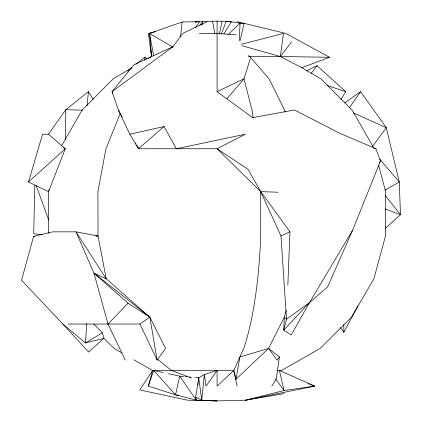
<?xml version="1.0" encoding="UTF-8"?>
<svg xmlns="http://www.w3.org/2000/svg" width="422" height="422" viewBox="0 0 422 422"><rect width="100%" height="100%" fill="white"/><g stroke="black" fill="none" stroke-linecap="round" stroke-linejoin="round"><path stroke-width="0.63" d="M65.394 139.64L65.821 109.673L88.425 91.664L93.22 99.328M34.826 185.29L33.723 233.746L42.142 234.664M202.65 24.318L202.755 21.717L199.822 25.278M287.846 285.082L289.946 231.747L260.712 191.641L248.104 169.391L217.093 148.76L138.5 148.76L129.823 134.201L118.672 110.643L112.036 91.664L133.943 64.74L172.915 46.689L182.731 33.438L206.954 21.717L212.466 21.142L226.25 21.242L244.08 23.574L239.918 41.14M239.248 40.306L240.081 23.236L228.107 34.52M144.751 60.409L144.952 57.128L135.842 64.35M86.763 323.6L85.471 342.944L103.933 338.344L114.072 348.419L121.995 352.961M87.022 105.785L88.425 91.664M180.463 36.999L182.183 21.981L197.507 21.717L195.586 22.187M246.638 400.177L217.093 400.9L196.204 400.177L196.346 398.901M197.944 384.864L198.161 382.949M198.308 381.673L198.741 377.843L204.338 374.514L217.093 370.479L217.093 386.104L233.799 370.479L243.758 348.419A169.918 43.978 -90 0 0 260.68 235.998L260.712 191.641L217.093 148.76L245.393 134.201L176.412 148.76L164.037 126.547L129.823 134.201M373.955 148.196L352.217 110.274L320.952 78.814L301.777 67.662L280.372 56.516L283.478 33.438L241.563 44.247M286.348 310.239L284.333 317.154L268.603 348.419L235.972 379.225L239.907 356.954L268.603 348.419L279.417 356.954L276.268 378.972L271.794 386.104M235.972 379.225L233.799 370.479L152.558 370.479L148.349 386.104L175.51 394.802L196.204 400.177L195.676 397.023L198.741 377.843L194.816 377.495M219.361 34.113L222.025 21.422M199.305 33.438L217.093 33.438L217.093 91.664L252.625 117.654L294.44 109.973L339.024 132.925L375.944 148.75L380.444 161.014L352.655 230.164L309.505 302.585L291.264 334.915L283.711 330.162L286.786 317.93M178.754 395.282L175.51 394.802L179.772 376.155L183.697 376.503M49.063 189.747L48.562 191.641L48.694 233.403M68.084 324.043L139.962 324.043L157.148 360.135L165.582 348.419L149.852 317.154L106.233 278.81L98.02 235.998L76.013 231.842L52.692 231.842L33.618 236.346L21.538 280.282L62.831 324.043L88.646 352.043L103.933 338.344L102.388 332.789L93.9 324.049M28.474 182.014L42.548 134.201L48.498 134.201L65.268 148.76L48.562 191.641L28.474 182.014L65.268 148.76L63.606 147.695M201.811 24.829L202.755 21.717M250.309 58.663L243.974 78.814L226.909 98.79M148.349 386.104L153.655 370.479L163.214 372.557M221.323 33.982L226.25 21.242M120.307 113.328L105.948 148.76L97.925 191.641L98.02 235.998L96.063 235.998M352.655 230.164L327.609 286.923L309.505 302.585L286.501 319.211L284.333 317.154L283.711 330.162L309.505 302.585M340.533 327.467L343.835 332.351L357.898 305.739M61.533 145.928L81.968 110.274L113.238 78.814L131.284 68.322M379.447 162.702L380.444 161.014M223.924 33.86L231.435 21.717L227.236 21.717M340.971 99.328L345.766 91.664L317.027 65.695L306.43 70.943M349.474 107.615L360.61 91.664L386.283 127.676L399.286 182.014L400.462 214.656L385.392 228.313M48.498 134.201L65.821 109.673L82.68 110.163M217.093 370.479L206.052 386.104L204.338 374.514L201.727 400.177L217.093 400.9L187.553 400.177L139.74 389.923L152.558 370.479L133.88 359.776M195.328 27.625L199.532 21.717M372.368 146.65L386.283 127.676L353.562 112.954M279.417 356.954L277.043 360.135L268.603 348.419M311.267 73.264L317.027 65.695M242.154 45.782L280.372 56.516L291.496 42.021M172.028 47.665L172.915 46.689L112.036 91.664L112.927 93.41M125.26 360.135L108.011 324.043L128.035 303.191L149.852 317.154L157.148 360.135M136.702 145.295L138.5 148.76L164.037 126.547M127.745 70.769L131.796 67.562M344.711 102.831L360.61 91.664M139.962 324.043L149.852 317.154L93.958 273.155L76.013 231.842L106.233 278.81L93.958 273.155L108.011 324.043M102.388 332.789L85.471 342.944L62.831 324.043M148.201 58.484L151.582 56.516L149.552 33.438L182.183 21.981M385.043 190.037L399.286 182.014L379.742 159.184M217.093 91.664L243.974 78.814L252.066 110.274L253.2 117.907M286.501 319.211L280.983 235.998L289.946 231.747M301.777 67.662L329.577 57.292L285.821 33.438L237.375 21.717M284.085 393.652L245.63 400.177L284.085 390.535L314.786 386.104L279.433 370.479L284.085 390.535L275.65 378.924M153.698 55.873L149.552 33.438L151.472 32.969M155.38 31.74L148.37 33.438L151.582 56.516L151.023 51.389M194.901 22.181L196.816 21.717L206.954 21.717M245.63 400.177L314.786 386.104L311.098 384.774M33.618 236.346L34.92 236.325M248.532 56.516L281.49 56.516M374.636 148.75L375.944 148.75M276.853 370.479L281.632 370.479L320.113 348.419L351.579 317.154L373.876 278.81L385.486 235.998L385.624 191.641L378.618 165.155M280.372 56.516L329.577 57.292M196.816 21.717L198.778 21.77M278.119 192.216L260.712 191.641L280.983 235.998M238.815 23.305L240.788 23.405M242.107 23.474L244.08 23.574M217.093 33.438L236.431 34.884M185.005 376.619L186.967 376.793M189.583 377.031L190.892 377.147M96.079 235.819L98.02 235.998M168.309 373.665L179.772 376.155L196.204 400.177M327.024 85.444L345.766 91.664M308.028 383.672L309.875 384.337M385.297 208.995L400.462 214.656L385.439 195.734M191.472 377.97L171.459 370.479L157.854 359.449M195.676 397.023L201.727 400.177L198.741 377.843M248.115 55.572L249.85 56.516L269.025 78.814L284.655 110.274L285.193 112.136M149.552 33.438L172.688 47.053M93.958 273.155L128.035 303.191M144.952 57.128L146.745 59.054M153.655 370.479L175.51 394.802M118.672 110.643L122.275 117.569M135.499 142.984L136.1 144.139M137.176 145.754L138.5 148.76M36.234 185.696L48.667 220.047M233.799 370.479L237.117 386.104M212.466 21.142L214.84 33.343M150.332 44.975L150.469 46.256M150.68 48.182L150.886 50.107M343.835 324.518L343.835 332.351M217.093 21.1L217.093 33.322"/></g></svg>
